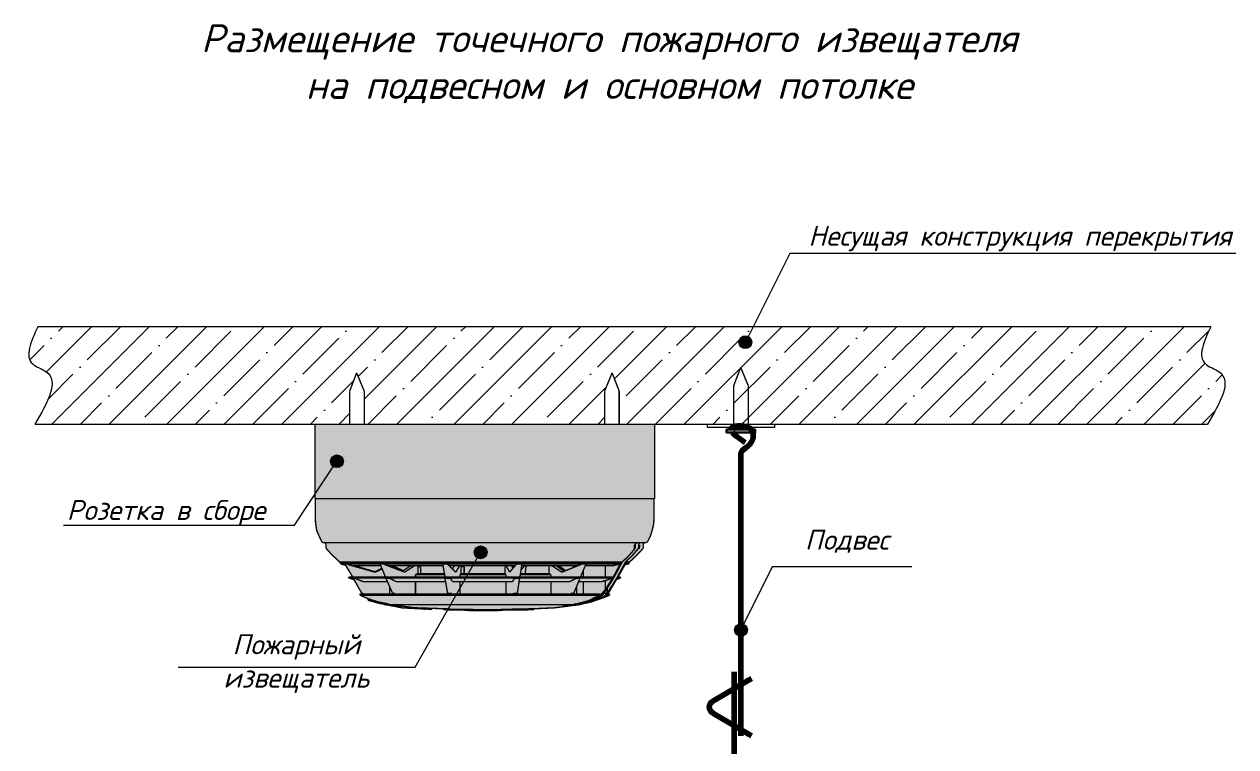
# Model space of a CAD drawing. Header units: millimetres. Extents: x -352922 to 707789, y -273589 to 355472.
# Drawn here: x 536860 to 551996, y -186852 to -177822 of the extents above; entities that cross this region are included whole.
import ezdxf

# ---------------------------------------------------------------- set-up
doc = ezdxf.new("R2010")
doc.units = ezdxf.units.MM
doc.header["$LTSCALE"] = 0.5
doc.layers.get('0').update_dxf_attribs({"lineweight": 18})
doc.styles.add('ISOCPEUR', font='isocpeui.ttf', dxfattribs={"height": 250})

msp = doc.modelspace()

# ---------------------------------------------------------------- hatches: boundary and pattern name
at = {"lineweight": 15, "transparency": 33554687}
h = msp.add_hatch(dxfattribs=at)
h.set_pattern_fill('ANSI35', color=256, scale=80)
h.set_pattern_definition([(45, (351665.1, -173664.77), (-359.2102, 359.2102), []), (45, (352024.33, -173664.77), (-359.2102, 359.2102), [635, -127, 0, -127])])
h.paths.add_polyline_path([(537029.91155, -181601.86589), (537022.20158, -181618.74003), (537014.52318, -181635.5988), (537006.90791, -181652.42681), (536999.38733, -181669.20869), (536991.99301, -181685.92906), (536984.75651, -181702.57254), (536977.7094, -181719.12376), (536970.88324, -181735.56733), (536964.3096, -181751.88789), (536958.02004, -181768.07005), (536952.04612, -181784.09843), (536946.41942, -181799.95766), (536941.17148, -181815.63236), (536936.33389, -181831.10716), (536931.9382, -181846.36667), (536928.01598, -181861.39551), (536924.59879, -181876.17832), (536921.7182, -181890.69971), (536919.40577, -181904.94431), (536917.69307, -181918.89673), (536916.61165, -181932.54161), (536916.1931, -181945.86356), (536916.46896, -181958.8472), (536917.47081, -181971.47716), (536919.2302, -181983.73807), (536921.77871, -181995.61453), (536925.1479, -182007.09119), (536929.36933, -182018.15265), (536934.47457, -182028.78354), (536940.49517, -182038.96848), (536947.46272, -182048.6921), (536955.40876, -182057.93902), (536964.36487, -182066.69386), (536974.3407, -182074.95162), (536985.23313, -182082.76073), (536996.90289, -182090.18674), (537009.21068, -182097.2952), (537022.01723, -182104.15167), (537035.18323, -182110.82171), (537048.56939, -182117.37088), (537062.03643, -182123.86474), (537075.44505, -182130.36884), (537088.65597, -182136.94875), (537101.52988, -182143.67002), (537113.92751, -182150.59822), (537125.70956, -182157.79889), (537136.73679, -182165.33757), (537146.9081, -182173.26195), (537156.22494, -182181.57165), (537164.70591, -182190.2583), (537172.36957, -182199.31352), (537179.2345, -182208.72893), (537185.31927, -182218.49617), (537190.64247, -182228.60684), (537195.22265, -182239.05257), (537199.07841, -182249.825), (537202.22832, -182260.91573), (537204.69094, -182272.3164), (537206.48486, -182284.01863), (537207.62865, -182296.01404), (537208.14088, -182308.29425), (537208.04014, -182320.8509), (537207.34499, -182333.67559), (537206.07401, -182346.75996), (537204.24578, -182360.09562), (537201.87886, -182373.67421), (537198.99185, -182387.48734), (537195.60331, -182401.52665), (537191.73181, -182415.78374), (537187.39593, -182430.25025), (537182.61426, -182444.91779), (537177.40535, -182459.778), (537171.78779, -182474.8225), (537165.78015, -182490.0429), (537159.40102, -182505.43084), (537152.66895, -182520.97793), (537145.60253, -182536.6758), (537138.22033, -182552.51607), (537130.54093, -182568.49037), (537122.58291, -182584.59032), (537114.36483, -182600.80753), (537105.90528, -182617.13365), (537097.22282, -182633.56029), (537088.33604, -182650.07906), (537079.26351, -182666.68161), (537070.0238, -182683.35954), (537060.63548, -182700.10449), (537051.11715, -182716.90807), (537041.48736, -182733.76191), (537031.7647, -182750.65763), (537021.96773, -182767.58687), (537012.11505, -182784.54123), (537002.22521, -182801.51234), (536992.31679, -182818.49183), (540925.35012, -182818.49183), (540925.35012, -182407.85183), (541012.87012, -182179.21183), (541107.43012, -182407.85183), (541107.43012, -182818.49183), (544110.23012, -182818.49183), (544110.23012, -182407.85183), (544204.79012, -182179.21183), (544292.31012, -182407.85183), (544292.31012, -182818.49183), (551644.5739, -182818.49183), (551656.99023, -182797.21187), (551669.36999, -182775.9484), (551681.67661, -182754.71791), (551693.87352, -182733.5369), (551705.92414, -182712.42185), (551717.79191, -182691.38927), (551729.44026, -182670.45563), (551740.83262, -182649.63744), (551751.93241, -182628.95118), (551762.70307, -182608.41335), (551773.10802, -182588.04043), (551783.11069, -182567.84893), (551792.67452, -182547.85532), (551801.76293, -182528.07612), (551810.33935, -182508.52779), (551818.36721, -182489.22684), (551825.80995, -182470.18976), (551832.63098, -182451.43305), (551838.79375, -182432.97318), (551844.26167, -182414.82666), (551848.99818, -182397.00997), (551852.96671, -182379.53961), (551856.13069, -182362.43208), (551858.45355, -182345.70385), (551859.89871, -182329.37142), (551860.4296, -182313.4513), (551860.00967, -182297.95995), (551858.60233, -182282.91389), (551856.17101, -182268.3296), (551852.67914, -182254.22356), (551848.09016, -182240.61229), (551842.36749, -182227.51225), (551835.47457, -182214.93996), (551827.37481, -182202.9119), (551818.03165, -182191.44455), (551807.40853, -182180.55442), (551795.46886, -182170.25799), (551782.17924, -182160.57029), (551767.63371, -182151.44662), (551752.09495, -182142.76333), (551735.83718, -182134.39135), (551719.13465, -182126.20161), (551702.26158, -182118.06504), (551685.49221, -182109.85257), (551669.10078, -182101.43512), (551653.36152, -182092.68363), (551638.54867, -182083.46903), (551624.93646, -182073.66223), (551612.79563, -182063.13584), (551602.25823, -182051.82813), (551593.27442, -182039.76355), (551585.78207, -182026.97237), (551579.71903, -182013.48486), (551575.02316, -181999.3313), (551571.63231, -181984.54196), (551569.48434, -181969.14713), (551568.51711, -181953.17706), (551568.66847, -181936.66205), (551569.87628, -181919.63236), (551572.07839, -181902.11827), (551575.21267, -181884.15006), (551579.21696, -181865.75799), (551584.02912, -181846.97235), (551589.58701, -181827.82341), (551595.82848, -181808.34144), (551602.69139, -181788.55673), (551610.1136, -181768.49953), (551618.03297, -181748.20014), (551626.38733, -181727.68882), (551635.11457, -181706.99585), (551644.15252, -181686.15151), (551653.43905, -181665.18607), (551662.91201, -181644.1298), (551672.50926, -181623.01298), (551682.16866, -181601.86589)])
at = {"ltscale": 100, "transparency": 33554687}
h = msp.add_hatch(color=256, dxfattribs=at)
h.dxf.hatch_style = 1
h.paths.add_polyline_path([(545949.39341, -181795.52691, 1), (545789.39341, -181795.52691, 1)])
at = {"transparency": 33554687}
h = msp.add_hatch(color=5, dxfattribs=at)
h.dxf.hatch_style = 1
h.set_gradient(color1=(214, 214, 214), color2=(150, 191, 248), tint=1)
h.paths.add_polyline_path([(540494.99012, -182818.49183), (540494.99012, -183751.39393), (540494.99012, -183991.31393), (540511.95012, -184143.71393), (540576.83012, -184290.43393), (540593.79012, -184301.79393), (540629.07012, -184308.46852), (540629.07012, -184359.63393), (540634.67012, -184377.95393), (540799.79012, -184541.63393), (540868.99012, -184582.59393), (540969.15012, -184746.27393), (541086.27012, -184945.23393), (541053.83012, -184954.39393), (541168.11012, -185024.23393), (541578.75012, -185115.95393), (541744.55012, -185124.43393), (542186.91012, -185138.55393), (542783.87012, -185151.23393), (542824.75012, -185138.55393), (543480.91012, -185115.95393), (543645.31012, -185094.79393), (543780.11012, -185075.07393), (544113.79012, -184974.87393), (544165.99012, -184919.11393), (544371.31012, -184565.63393), (544420.71012, -184541.63393), (544587.23012, -184377.95393), (544594.27012, -184359.63393), (544594.27012, -184301.79393), (544629.55012, -184301.79393), (544646.51012, -184290.43393), (544693.07012, -184184.67393), (544722.67012, -184073.15393), (544728.35012, -184005.15943), (544728.35012, -183751.39393), (544728.35012, -182818.49183)])
at = {"ltscale": 100, "transparency": 33554687}
h = msp.add_hatch(color=256, dxfattribs=at)
h.dxf.hatch_style = 1
h.paths.add_polyline_path([(540847.17603, -183283.75511, 1), (540687.17603, -183283.75511, 1)])
h = msp.add_hatch(color=256, dxfattribs=at)
h.dxf.hatch_style = 1
h.paths.add_polyline_path([(542641.59012, -184421.71393, 1), (542481.59012, -184421.71393, 1)])
h = msp.add_hatch(color=256, dxfattribs=at)
h.dxf.hatch_style = 1
h.paths.add_polyline_path([(545894.02497, -185392.41901, 1), (545734.02497, -185392.41901, 1)])

# ---------------------------------------------------------------- linework, layer by layer
at = {"linetype": 'ByBlock', "ltscale": 10, "transparency": 33554687}
for p, q in [((551682.16866, -181601.86589), (537029.91155, -181601.86589)), ((536992.31679, -182818.49183), (551644.5739, -182818.49183))]:
    msp.add_line(p, q, dxfattribs=at)
at = {"ltscale": 100, "transparency": 33554687}
for points in [[(551995.72487, -180687.98561), (546423.16406, -180687.98561), (545869.39341, -181795.52691), (545869.39341, -181795.52691)], [(540494.99012, -183749.01838), (540494.99012, -182818.49183)], [(542294.99012, -182818.49183), (546534.03012, -182818.49183)], [(544734.03012, -182818.49183), (544734.03012, -183749.01838)], [(537350.74906, -184082.63271), (540235.20786, -184082.63271), (540767.17603, -183283.75511), (540767.17603, -183283.75511)], [(538781.3623, -185856.1145), (541744.30086, -185856.1145), (542561.59012, -184421.71393), (542561.59012, -184421.71393)], [(547950.27591, -184604.62412), (546205.5695, -184604.62412), (545814.02497, -185392.41901), (545814.02497, -185392.41901)]]:
    msp.add_lwpolyline(points, dxfattribs=at)
at = {"transparency": 33554687, "const_width": 17.6}
for points in [[(540925.35012, -182407.85183), (541012.87012, -182179.21183)], [(541012.87012, -182179.21183), (541107.43012, -182407.85183)], [(544110.23012, -182407.85183), (544204.79012, -182179.21183)], [(544204.79012, -182179.21183), (544292.31012, -182407.85183)], [(545722.98497, -182339.94525), (545810.50497, -182111.30525)], [(545810.50497, -182111.30525), (545905.06497, -182339.94525)], [(545722.98497, -182887.96253), (545722.98497, -182339.94525)], [(545905.06497, -182339.94525), (545905.06497, -182887.96253)], [(540925.35012, -182818.49183), (540925.35012, -182407.85183)], [(541107.43012, -182407.85183), (541107.43012, -182818.49183)], [(544110.23012, -182818.49183), (544110.23012, -182407.85183)], [(544292.31012, -182407.85183), (544292.31012, -182818.49183)], [(540494.99012, -183751.39393), (540494.99012, -183991.31393)], [(540494.99012, -183751.39393), (544728.35012, -183751.39393)], [(544728.35012, -183991.31393), (544728.35012, -183751.39393)], [(540494.99012, -183991.31393), (540500.67012, -184067.55393), (540511.95012, -184143.71393), (540541.55012, -184214.27393), (540576.83012, -184290.43393)], [(544646.51012, -184290.43393), (544681.79012, -184219.95393), (544704.35012, -184149.39393), (544722.67012, -184073.15393), (544728.35012, -183991.31393)], [(540576.83012, -184290.43393), (540593.79012, -184301.79393)], [(540593.79012, -184301.79393), (544529.39012, -184301.79393)], [(540629.07012, -184331.39393), (540629.07012, -184318.67393), (540623.39012, -184307.39393), (540606.51012, -184301.79393)], [(540629.07012, -184331.39393), (540629.07012, -184359.63393)], [(540629.07012, -184359.63393), (540634.67012, -184377.95393)], [(544477.15012, -184377.95393), (544482.83012, -184359.63393)], [(544482.83012, -184359.63393), (544482.83012, -184324.35393)], [(544482.83012, -184324.35393), (544482.83012, -184331.39393)], [(544482.83012, -184324.35393), (544494.11012, -184324.35393)], [(544482.83012, -184331.39393), (544482.83012, -184359.63393)], [(544488.43012, -184377.95393), (544494.11012, -184359.63393)], [(544523.71012, -184301.79393), (544512.43012, -184301.79393), (544505.39012, -184307.39393), (544499.71012, -184313.07393), (544494.11012, -184324.35393)], [(544494.11012, -184359.63393), (544494.11012, -184324.35393)], [(544529.39012, -184301.79393), (544540.67012, -184301.79393)], [(544529.39012, -184377.95393), (544534.99012, -184359.63393)], [(544534.99012, -184324.35393), (544540.67012, -184313.07393), (544546.27012, -184307.39393), (544553.39012, -184301.79393), (544564.67012, -184301.79393)], [(544534.99012, -184359.63393), (544534.99012, -184324.35393)], [(544534.99012, -184324.35393), (544546.27012, -184324.35393)], [(544575.95012, -184301.79393), (544540.67012, -184301.79393)], [(544540.67012, -184377.95393), (544546.27012, -184359.63393)], [(544546.27012, -184359.63393), (544546.27012, -184324.35393)], [(544564.67012, -184301.79393), (544570.27012, -184301.79393)], [(544570.27012, -184301.79393), (544575.95012, -184301.79393)], [(544570.27012, -184301.79393), (544629.55012, -184301.79393)], [(544587.23012, -184377.95393), (544594.27012, -184359.63393)], [(544622.51012, -184301.79393), (544611.23012, -184301.79393), (544599.95012, -184307.39393), (544594.27012, -184318.67393), (544594.27012, -184331.39393)], [(544594.27012, -184359.63393), (544594.27012, -184331.39393)], [(544629.55012, -184301.79393), (544646.51012, -184290.43393)], [(540634.67012, -184377.95393), (540705.23012, -184454.19393), (540799.79012, -184541.63393)], [(544330.43012, -184541.63393), (544406.59012, -184471.07393), (544488.43012, -184377.95393)], [(544371.31012, -184541.63393), (544447.55012, -184471.07393), (544529.39012, -184377.95393)], [(544423.55012, -184541.63393), (544499.71012, -184471.07393), (544587.23012, -184377.95393)], [(540799.79012, -184541.63393), (540805.47012, -184547.31393)], [(544330.43012, -184541.63393), (540799.79012, -184541.63393)], [(540805.47012, -184547.31393), (540811.07012, -184565.63393)], [(540805.47012, -184547.31393), (544312.03012, -184547.31393)], [(540811.07012, -184565.63393), (540868.99012, -184582.59393)], [(544306.43012, -184565.63393), (540811.07012, -184565.63393)], [(540863.31012, -184565.63393), (540876.03012, -184565.63393)], [(540863.31012, -184565.63393), (540963.47012, -184729.31393)], [(540892.91012, -184571.31393), (540887.31012, -184565.63393), (540881.63012, -184565.63393), (540876.03012, -184565.63393)], [(541244.27012, -184670.03393), (540892.91012, -184571.31393)], [(541314.83012, -184588.19393), (540969.15012, -184588.19393)], [(541238.67012, -184664.43393), (540980.43012, -184588.19393)], [(541326.19012, -184623.47393), (541232.99012, -184670.03393)], [(541331.79012, -184629.15393), (541244.27012, -184670.03393)], [(541303.55012, -184565.63393), (541331.79012, -184565.63393)], [(541303.55012, -184565.63393), (541372.75012, -184729.31393)], [(541355.79012, -184571.31393), (541350.11012, -184565.63393), (541344.51012, -184565.63393), (541337.47012, -184565.63393), (541331.79012, -184565.63393)], [(541612.59012, -184670.03393), (541355.79012, -184571.31393)], [(542093.79012, -184588.19393), (541408.03012, -184588.19393)], [(541467.23012, -184599.47393), (541448.91012, -184588.19393)], [(541601.31012, -184653.15393), (541454.59012, -184588.19393)], [(541467.23012, -184612.19393), (541467.23012, -184599.47393)], [(541688.83012, -184588.19393), (541584.35012, -184658.75393)], [(541736.75012, -184588.19393), (541612.59012, -184670.03393)], [(541777.71012, -184599.47393), (541772.03012, -184588.19393)], [(541777.71012, -184688.43393), (541777.71012, -184599.47393)], [(541812.99012, -184599.47393), (541777.71012, -184599.47393)], [(541800.27012, -184588.19393), (541812.99012, -184599.47393)], [(541812.99012, -184688.43393), (541812.99012, -184599.47393)], [(542088.19012, -184565.63393), (542116.35012, -184729.31393)], [(542099.47012, -184565.63393), (542093.79012, -184565.63393), (542088.19012, -184565.63393)], [(542099.47012, -184565.63393), (542134.75012, -184565.63393)], [(542151.63012, -184571.31393), (542146.03012, -184565.63393), (542140.35012, -184565.63393), (542134.75012, -184565.63393)], [(542251.87012, -184670.03393), (542151.63012, -184571.31393)], [(542989.87012, -184588.19393), (542175.63012, -184588.19393)], [(542233.47012, -184588.19393), (542210.91012, -184629.15393)], [(542233.47012, -184593.87393), (542233.47012, -184588.19393)], [(542298.43012, -184588.19393), (542251.87012, -184670.03393)], [(542315.31012, -184599.47393), (542315.31012, -184588.19393)], [(542315.31012, -184688.43393), (542315.31012, -184599.47393)], [(542356.27012, -184599.47393), (542315.31012, -184599.47393)], [(542350.59012, -184588.19393), (542356.27012, -184599.47393)], [(542356.27012, -184688.43393), (542356.27012, -184599.47393)], [(542872.75012, -184588.19393), (542865.71012, -184599.47393)], [(542865.71012, -184688.43393), (542865.71012, -184599.47393)], [(542878.35012, -184588.19393), (542924.91012, -184670.03393)], [(542924.91012, -184670.03393), (543006.75012, -184571.31393)], [(542948.91012, -184588.19393), (542965.87012, -184623.47393)], [(542971.47012, -184599.47393), (542954.59012, -184599.47393)], [(542977.15012, -184588.19393), (542971.47012, -184599.47393)], [(542971.47012, -184612.19393), (542971.47012, -184599.47393)], [(542989.87012, -184588.19393), (542989.87012, -184593.87393)], [(543025.15012, -184565.63393), (543018.11012, -184565.63393), (543012.43012, -184565.63393), (543006.75012, -184571.31393)], [(543025.15012, -184565.63393), (543066.03012, -184565.63393)], [(543053.39012, -184729.31393), (543077.31012, -184565.63393)], [(543077.31012, -184565.63393), (543071.71012, -184565.63393), (543066.03012, -184565.63393)], [(543066.03012, -184641.87393), (543112.59012, -184588.19393)], [(543774.43012, -184588.19393), (543071.71012, -184588.19393)], [(543118.27012, -184688.43393), (543129.55012, -184588.19393)], [(543423.07012, -184588.19393), (543417.39012, -184599.47393)], [(543417.39012, -184688.43393), (543417.39012, -184599.47393)], [(543451.31012, -184588.19393), (543575.47012, -184670.03393)], [(543504.91012, -184588.19393), (543603.71012, -184658.75393)], [(543534.51012, -184588.19393), (543627.71012, -184653.15393)], [(543575.47012, -184670.03393), (543820.99012, -184571.31393)], [(543720.83012, -184612.19393), (543720.83012, -184588.19393)], [(543809.71012, -184729.31393), (543878.83012, -184565.63393)], [(543843.55012, -184565.63393), (543837.95012, -184565.63393), (543832.27012, -184565.63393), (543826.67012, -184565.63393), (543820.99012, -184571.31393)], [(543843.55012, -184565.63393), (543873.23012, -184565.63393)], [(543843.55012, -184729.31393), (543843.55012, -184647.47393)], [(544218.91012, -184588.19393), (543867.55012, -184588.19393)], [(543878.83012, -184565.63393), (543873.23012, -184565.63393)], [(544101.79012, -184933.95393), (544213.31012, -184758.99393), (544319.15012, -184565.63393)], [(544118.75012, -184729.31393), (544118.75012, -184588.19393)], [(544142.75012, -184933.95393), (544254.19012, -184758.99393), (544360.03012, -184565.63393)], [(544213.31012, -184740.59393), (544306.43012, -184565.63393)], [(544218.91012, -184588.19393), (544306.43012, -184565.63393)], [(544271.15012, -184740.59393), (544371.31012, -184565.63393)], [(544306.43012, -184565.63393), (544312.03012, -184547.31393)], [(544319.15012, -184565.63393), (544330.43012, -184541.63393)], [(544371.31012, -184541.63393), (544360.03012, -184565.63393)], [(544360.03012, -184576.91393), (544412.27012, -184565.63393)], [(544423.55012, -184541.63393), (544371.31012, -184541.63393)], [(544376.99012, -184547.31393), (544371.31012, -184565.63393)], [(544412.27012, -184565.63393), (544371.31012, -184565.63393)], [(544376.99012, -184547.31393), (544417.87012, -184547.31393)], [(544412.27012, -184565.63393), (544417.87012, -184547.31393)], [(544417.87012, -184547.31393), (544423.55012, -184541.63393)], [(540911.31012, -184729.31393), (540911.31012, -184740.59393)], [(544213.31012, -184729.31393), (540911.31012, -184729.31393)], [(540911.31012, -184740.59393), (540980.43012, -184764.59393)], [(544213.31012, -184740.59393), (540911.31012, -184740.59393)], [(540980.43012, -184746.27393), (540969.15012, -184746.27393)], [(540969.15012, -184746.27393), (541080.59012, -184939.55393)], [(541004.43012, -184751.87393), (540980.43012, -184746.27393)], [(541091.87012, -184787.15393), (541004.43012, -184751.87393)], [(541396.67012, -184787.15393), (541091.87012, -184787.15393)], [(541385.39012, -184746.27393), (541378.35012, -184746.27393)], [(541378.35012, -184746.27393), (541467.23012, -184945.23393)], [(541413.63012, -184746.27393), (541385.39012, -184746.27393)], [(541437.63012, -184751.87393), (541431.95012, -184746.27393), (541426.35012, -184746.27393), (541413.63012, -184746.27393)], [(541502.51012, -184787.15393), (541437.63012, -184751.87393)], [(542122.03012, -184787.15393), (541502.51012, -184787.15393)], [(541748.11012, -184699.71393), (541777.71012, -184688.43393)], [(541748.11012, -184729.31393), (541748.11012, -184699.71393)], [(542110.75012, -184699.71393), (541748.11012, -184699.71393)], [(541748.11012, -184945.23393), (541748.11012, -184787.15393)], [(542105.07012, -184688.43393), (541777.71012, -184688.43393)], [(542129.07012, -184746.27393), (542122.03012, -184746.27393), (542116.35012, -184751.87393)], [(542116.35012, -184751.87393), (542151.63012, -184945.23393)], [(542164.35012, -184746.27393), (542129.07012, -184746.27393)], [(542186.91012, -184751.87393), (542175.63012, -184746.27393), (542170.03012, -184746.27393), (542164.35012, -184746.27393)], [(542210.91012, -184787.15393), (542186.91012, -184751.87393)], [(542960.19012, -184787.15393), (542210.91012, -184787.15393)], [(542304.03012, -184699.71393), (542315.31012, -184688.43393)], [(542304.03012, -184729.31393), (542304.03012, -184699.71393)], [(542878.35012, -184699.71393), (542304.03012, -184699.71393)], [(542304.03012, -184945.23393), (542304.03012, -184787.15393)], [(542865.71012, -184688.43393), (542315.31012, -184688.43393)], [(542878.35012, -184699.71393), (542865.71012, -184688.43393)], [(542878.35012, -184729.31393), (542878.35012, -184699.71393)], [(542878.35012, -184945.23393), (542878.35012, -184787.15393)], [(542960.19012, -184787.15393), (542982.83012, -184751.87393)], [(543001.15012, -184746.27393), (542995.47012, -184746.27393), (542982.83012, -184751.87393)], [(543042.03012, -184746.27393), (543001.15012, -184746.27393)], [(543018.11012, -184945.23393), (543047.71012, -184751.87393)], [(543047.71012, -184751.87393), (543042.03012, -184746.27393)], [(543679.87012, -184787.15393), (543042.03012, -184787.15393)], [(543417.39012, -184688.43393), (543058.99012, -184688.43393)], [(543440.03012, -184699.71393), (543058.99012, -184699.71393)], [(543440.03012, -184699.71393), (543417.39012, -184688.43393)], [(543440.03012, -184729.31393), (543440.03012, -184699.71393)], [(543440.03012, -184945.23393), (543440.03012, -184787.15393)], [(543679.87012, -184787.15393), (543744.83012, -184751.87393)], [(543720.83012, -184945.23393), (543802.67012, -184746.27393)], [(543768.75012, -184746.27393), (543761.71012, -184746.27393), (543756.11012, -184746.27393), (543744.83012, -184751.87393)], [(543796.99012, -184746.27393), (543768.75012, -184746.27393)], [(544077.79012, -184787.15393), (543785.71012, -184787.15393)], [(543802.67012, -184746.27393), (543796.99012, -184746.27393)], [(543843.55012, -184945.23393), (543843.55012, -184787.15393)], [(544118.75012, -184775.87393), (544077.79012, -184787.15393)], [(544213.31012, -184740.59393), (544118.75012, -184775.87393)], [(544118.75012, -184887.39393), (544213.31012, -184740.59393)], [(544118.75012, -184887.39393), (544118.75012, -184775.87393)], [(544183.63012, -184887.39393), (544271.15012, -184740.59393)], [(544213.31012, -184729.31393), (544213.31012, -184740.59393)], [(544265.47012, -184758.99393), (544312.03012, -184740.59393)], [(544312.03012, -184740.59393), (544271.15012, -184740.59393)], [(544312.03012, -184729.31393), (544278.19012, -184729.31393)], [(544312.03012, -184740.59393), (544312.03012, -184729.31393)], [(541050.99012, -184945.23393), (541050.99012, -184950.83393)], [(541050.99012, -184945.23393), (541086.27012, -184945.23393)], [(541050.99012, -184950.83393), (541056.67012, -184957.95393)], [(541056.67012, -184957.95393), (541080.59012, -184969.23393)], [(541056.67012, -184957.95393), (544084.91012, -184957.95393)], [(541080.59012, -184933.95393), (541091.87012, -184933.95393)], [(541080.59012, -184933.95393), (541091.87012, -184950.83393)], [(541080.59012, -184969.23393), (541162.43012, -185004.51393)], [(541103.23012, -184950.83393), (541091.87012, -184933.95393)], [(541091.87012, -184950.83393), (541097.55012, -184950.83393)], [(541097.55012, -184950.83393), (541103.23012, -184950.83393)], [(541103.23012, -184950.83393), (541103.23012, -184945.23393)], [(541103.23012, -184945.23393), (541467.23012, -184945.23393)], [(541426.35012, -184945.23393), (541426.35012, -184852.11393)], [(541467.23012, -184933.95393), (541495.47012, -184933.95393)], [(541467.23012, -184933.95393), (541467.23012, -184950.83393), (541472.91012, -184950.83393)], [(541467.23012, -184945.23393), (541467.23012, -184950.83393)], [(541472.91012, -184950.83393), (541467.23012, -184950.83393)], [(541472.91012, -184950.83393), (541489.87012, -184950.83393)], [(541489.87012, -184950.83393), (541508.19012, -184950.83393)], [(541508.19012, -184950.83393), (541502.51012, -184945.23393), (541495.47012, -184939.55393), (541495.47012, -184933.95393)], [(541508.19012, -184950.83393), (541513.87012, -184945.23393)], [(541513.87012, -184945.23393), (542151.63012, -184945.23393)], [(542151.63012, -184945.23393), (542157.31012, -184950.83393)], [(542157.31012, -184933.95393), (542198.19012, -184933.95393)], [(542157.31012, -184933.95393), (542157.31012, -184950.83393)], [(542157.31012, -184950.83393), (542181.31012, -184950.83393)], [(542181.31012, -184950.83393), (542205.31012, -184950.83393)], [(542205.31012, -184950.83393), (542205.31012, -184945.23393), (542198.19012, -184939.55393), (542198.19012, -184933.95393)], [(542205.31012, -184950.83393), (542210.91012, -184945.23393)], [(542210.91012, -184945.23393), (542960.19012, -184945.23393)], [(542960.19012, -184945.23393), (542965.87012, -184950.83393)], [(542971.47012, -184933.95393), (542965.87012, -184950.83393)], [(542965.87012, -184950.83393), (542989.87012, -184950.83393)], [(542971.47012, -184933.95393), (543012.43012, -184933.95393)], [(542989.87012, -184950.83393), (543018.11012, -184950.83393)], [(543018.11012, -184950.83393), (543012.43012, -184945.23393), (543012.43012, -184939.55393), (543012.43012, -184933.95393)], [(543018.11012, -184950.83393), (543018.11012, -184945.23393)], [(543018.11012, -184945.23393), (543674.27012, -184945.23393)], [(543674.27012, -184945.23393), (543679.87012, -184950.83393)], [(543692.59012, -184933.95393), (543679.87012, -184950.83393)], [(543679.87012, -184950.83393), (543698.27012, -184950.83393)], [(543692.59012, -184933.95393), (543720.83012, -184933.95393)], [(543698.27012, -184950.83393), (543715.15012, -184950.83393)], [(543715.15012, -184950.83393), (543720.83012, -184945.23393), (543720.83012, -184939.55393), (543720.83012, -184933.95393)], [(543715.15012, -184950.83393), (543720.83012, -184945.23393)], [(543720.83012, -184945.23393), (544060.91012, -184945.23393)], [(543761.71012, -184852.11393), (543761.71012, -184945.23393)], [(543843.55012, -185045.39393), (543949.39012, -185015.79393), (544049.63012, -184969.23393)], [(543932.51012, -185045.39393), (544148.35012, -184969.23393)], [(543949.39012, -185004.51393), (544031.23012, -184969.23393)], [(544031.23012, -184969.23393), (544008.67012, -184980.51393)], [(544049.63012, -184969.23393), (544025.63012, -184980.51393)], [(544036.91012, -184980.51393), (544049.63012, -184969.23393)], [(544036.91012, -185004.51393), (544113.07012, -184969.23393)], [(544084.91012, -184957.95393), (544049.63012, -184980.51393)], [(544060.91012, -184945.23393), (544066.51012, -184950.83393)], [(544118.75012, -184887.39393), (544066.51012, -184950.83393)], [(544101.79012, -184933.95393), (544084.91012, -184957.95393)], [(544090.51012, -184980.51393), (544125.79012, -184957.95393)], [(544096.19012, -184980.51393), (544113.07012, -184969.23393)], [(544101.79012, -184933.95393), (544142.75012, -184933.95393)], [(544125.79012, -184969.23393), (544101.79012, -184980.51393)], [(544125.79012, -184957.95393), (544142.75012, -184933.95393)], [(544125.79012, -184957.95393), (544166.75012, -184957.95393)], [(544142.75012, -184868.99393), (544142.75012, -184933.95393)], [(544148.35012, -184950.83393), (544183.63012, -184887.39393)], [(544148.35012, -184969.23393), (544166.75012, -184957.95393)], [(544154.03012, -184945.23393), (544172.35012, -184945.23393)], [(544166.75012, -184957.95393), (544178.03012, -184950.83393)], [(544178.03012, -184950.83393), (544172.35012, -184945.23393)], [(541156.83012, -185004.51393), (541156.83012, -185021.39393)], [(541156.83012, -185021.39393), (541173.79012, -185027.07393)], [(541162.43012, -185004.51393), (541232.99012, -185027.07393)], [(541162.43012, -185021.39393), (541173.79012, -185027.07393)], [(541173.79012, -185027.07393), (541186.43012, -185027.07393)], [(541173.79012, -185027.07393), (541232.99012, -185039.79393)], [(541186.43012, -185027.07393), (541244.27012, -185045.39393)], [(541296.51012, -185045.39393), (541232.99012, -185027.07393)], [(541232.99012, -185039.79393), (541578.75012, -185115.95393)], [(541238.67012, -185045.39393), (541249.95012, -185045.39393), (541261.23012, -185051.07393), (541268.27012, -185051.07393), (541279.55012, -185056.67393), (541290.91012, -185056.67393), (541303.55012, -185062.35393), (541320.51012, -185062.35393), (541344.51012, -185067.95393), (541361.47012, -185075.07393), (541372.75012, -185075.07393), (541391.07012, -185080.67393), (541408.03012, -185080.67393), (541454.59012, -185091.95393)], [(541244.27012, -185045.39393), (541578.75012, -185115.95393)], [(541296.51012, -185045.39393), (541385.39012, -185062.35393)], [(541426.35012, -185075.07393), (541385.39012, -185062.35393)], [(543720.83012, -185075.07393), (541426.35012, -185075.07393)], [(541426.35012, -185075.07393), (541742.43012, -185115.95393)], [(541578.75012, -185115.95393), (541923.07012, -185132.91393)], [(541578.75012, -185115.95393), (541724.11012, -185121.63393)], [(541724.11012, -185121.63393), (541764.99012, -185127.23393)], [(541742.43012, -185115.95393), (541764.99012, -185115.95393)], [(541764.99012, -185115.95393), (542110.75012, -185127.23393)], [(541952.67012, -185132.91393), (541952.67012, -185121.63393)], [(543229.71012, -185127.23393), (543480.91012, -185115.95393)], [(543480.91012, -185115.95393), (543802.67012, -185075.07393)], [(543581.07012, -185097.63393), (543651.63012, -185086.35393)], [(543651.63012, -185086.35393), (543638.99012, -185091.95393), (543627.71012, -185091.95393), (543622.03012, -185091.95393), (543609.31012, -185091.95393), (543603.71012, -185097.63393), (543598.03012, -185097.63393), (543609.31012, -185097.63393), (543616.35012, -185097.63393), (543627.71012, -185097.63393), (543638.99012, -185097.63393), (543651.63012, -185091.95393), (543662.99012, -185091.95393), (543674.27012, -185091.95393), (543685.55012, -185086.35393), (543692.59012, -185086.35393)], [(543692.59012, -185086.35393), (543622.03012, -185097.63393)], [(543651.63012, -185086.35393), (543733.47012, -185075.07393)], [(543692.59012, -185086.35393), (543774.43012, -185075.07393)], [(543756.11012, -185062.35393), (543720.83012, -185075.07393)], [(543720.83012, -185075.07393), (543733.47012, -185075.07393)], [(543733.47012, -185075.07393), (543820.99012, -185051.07393), (543878.83012, -185039.79393)], [(543774.43012, -185075.07393), (543861.95012, -185051.07393), (543919.79012, -185039.79393)], [(543774.43012, -185075.07393), (543780.11012, -185075.07393)], [(543780.11012, -185075.07393), (543820.99012, -185062.35393)], [(543780.11012, -185075.07393), (543802.67012, -185075.07393)], [(543802.67012, -185075.07393), (543843.55012, -185062.35393)], [(543843.55012, -185045.39393), (543867.55012, -185039.79393)], [(543843.55012, -185062.35393), (543932.51012, -185045.39393)], [(543867.55012, -185039.79393), (544036.91012, -184980.51393)], [(543878.83012, -185039.79393), (544049.63012, -184980.51393)], [(543908.51012, -185045.39393), (543926.83012, -185039.79393)], [(543919.79012, -185039.79393), (544090.51012, -184980.51393)], [(543926.83012, -185039.79393), (544096.19012, -184980.51393)], [(543949.39012, -185004.51393), (544008.67012, -184980.51393)], [(543967.79012, -185004.51393), (543949.39012, -185004.51393)], [(543967.79012, -185004.51393), (544025.63012, -184980.51393)], [(544036.91012, -185004.51393), (544096.19012, -184980.51393)], [(544049.63012, -185004.51393), (544036.91012, -185004.51393)], [(544049.63012, -185004.51393), (544101.79012, -184980.51393)], [(541859.55012, -185138.51393), (541870.83012, -185132.91393)], [(541923.07012, -185132.91393), (541952.67012, -185132.91393)], [(542093.79012, -185138.51393), (542093.79012, -185127.23393)], [(542093.79012, -185138.51393), (542140.35012, -185138.51393)], [(542110.75012, -185127.23393), (542140.35012, -185127.23393)], [(542110.75012, -185138.51393), (542227.87012, -185144.19393)], [(542140.35012, -185138.51393), (542140.35012, -185127.23393)], [(542140.35012, -185127.23393), (542181.31012, -185132.91393)], [(542140.35012, -185138.51393), (542181.31012, -185144.19393)], [(542164.35012, -185144.19393), (542181.31012, -185144.19393)], [(542164.35012, -185144.19393), (542186.91012, -185144.19393)], [(542181.31012, -185144.19393), (542181.31012, -185132.91393)], [(542181.31012, -185132.91393), (542186.91012, -185132.91393)], [(542186.91012, -185144.19393), (542186.91012, -185132.91393)], [(542186.91012, -185132.91393), (542205.31012, -185132.91393)], [(542186.91012, -185144.19393), (542205.31012, -185144.19393)], [(542205.31012, -185144.19393), (542205.31012, -185132.91393)], [(542205.31012, -185132.91393), (542251.87012, -185132.91393)], [(542205.31012, -185144.19393), (542251.87012, -185144.19393)], [(542227.87012, -185144.19393), (542251.87012, -185144.19393)], [(542233.47012, -185144.19393), (542322.43012, -185144.19393)], [(542251.87012, -185144.19393), (542251.87012, -185132.91393)], [(542251.87012, -185132.91393), (542263.15012, -185132.91393)], [(542251.87012, -185144.19393), (542322.43012, -185144.19393)], [(542251.87012, -185144.19393), (542263.15012, -185144.19393)], [(542257.47012, -185144.19393), (542309.71012, -185144.19393)], [(542263.15012, -185144.19393), (542263.15012, -185132.91393)], [(542263.15012, -185132.91393), (542374.59012, -185132.91393)], [(542263.15012, -185144.19393), (542374.59012, -185144.19393)], [(542309.71012, -185144.19393), (542363.31012, -185144.19393)], [(542350.59012, -185144.19393), (542356.27012, -185144.19393)], [(542356.27012, -185144.19393), (542473.39012, -185151.23393)], [(542356.27012, -185144.19393), (542368.99012, -185144.19393)], [(542363.31012, -185144.19393), (542374.59012, -185144.19393)], [(542368.99012, -185144.19393), (542439.55012, -185151.23393)], [(542374.59012, -185144.19393), (542374.59012, -185132.91393)], [(542374.59012, -185132.91393), (542385.87012, -185132.91393)], [(542374.59012, -185144.19393), (542445.15012, -185151.23393)], [(542374.59012, -185144.19393), (542385.87012, -185144.19393)], [(542385.87012, -185144.19393), (542385.87012, -185132.91393)], [(542385.87012, -185132.91393), (542497.39012, -185138.51393)], [(542385.87012, -185144.19393), (542497.39012, -185151.23393)], [(542439.55012, -185151.23393), (542445.15012, -185151.23393)], [(542473.39012, -185151.23393), (542497.39012, -185151.23393)], [(542480.43012, -185151.23393), (542508.67012, -185151.23393)], [(542486.11012, -185151.23393), (542597.55012, -185151.23393)], [(542491.71012, -185151.23393), (542508.67012, -185151.23393)], [(542491.71012, -185151.23393), (542497.39012, -185151.23393)], [(542497.39012, -185151.23393), (542497.39012, -185138.51393)], [(542497.39012, -185138.51393), (542508.67012, -185138.51393)], [(542532.67012, -185138.51393), (542497.39012, -185138.51393)], [(542532.67012, -185151.23393), (542497.39012, -185151.23393)], [(542532.67012, -185138.51393), (542620.11012, -185138.51393)], [(542532.67012, -185151.23393), (542620.11012, -185151.23393)], [(542549.55012, -185151.23393), (542538.27012, -185151.23393)], [(542538.27012, -185151.23393), (542543.95012, -185151.23393)], [(542543.95012, -185151.23393), (542562.27012, -185151.23393)], [(542549.55012, -185151.23393), (542567.95012, -185151.23393)], [(542562.27012, -185151.23393), (542567.95012, -185151.23393)], [(542597.55012, -185151.23393), (542620.11012, -185151.23393)], [(542603.23012, -185151.23393), (542620.11012, -185151.23393)], [(542608.83012, -185151.23393), (542614.51012, -185151.23393)], [(542614.51012, -185151.23393), (542649.79012, -185151.23393)], [(542620.11012, -185151.23393), (542620.11012, -185138.51393)], [(542655.39012, -185138.51393), (542620.11012, -185138.51393)], [(542655.39012, -185151.23393), (542620.11012, -185151.23393)], [(542649.79012, -185151.23393), (542661.07012, -185151.23393)], [(542655.39012, -185138.51393), (542707.63012, -185138.51393)], [(542655.39012, -185151.23393), (542707.63012, -185151.23393)], [(542673.79012, -185151.23393), (542661.07012, -185151.23393)], [(542661.07012, -185151.23393), (542685.07012, -185151.23393)], [(542673.79012, -185151.23393), (542720.35012, -185151.23393)], [(542673.79012, -185151.23393), (542679.39012, -185151.23393)], [(542685.07012, -185151.23393), (542679.39012, -185151.23393)], [(542731.63012, -185138.51393), (542707.63012, -185138.51393)], [(542731.63012, -185151.23393), (542707.63012, -185151.23393)], [(542720.35012, -185138.51393), (542731.63012, -185138.51393)], [(542720.35012, -185151.23393), (542731.63012, -185151.23393)], [(542731.63012, -185151.23393), (542731.63012, -185138.51393)], [(542731.63012, -185138.51393), (542737.23012, -185138.51393)], [(542731.63012, -185151.23393), (542843.07012, -185144.19393)], [(542731.63012, -185151.23393), (542755.63012, -185151.23393)], [(542737.23012, -185138.51393), (542737.23012, -185151.23393)], [(542737.23012, -185138.51393), (542742.91012, -185138.51393)], [(542737.23012, -185151.23393), (542742.91012, -185151.23393)], [(542742.91012, -185138.51393), (542755.63012, -185138.51393)], [(542742.91012, -185151.23393), (542755.63012, -185151.23393)], [(542755.63012, -185151.23393), (542755.63012, -185138.51393)], [(542755.63012, -185138.51393), (542796.51012, -185138.51393)], [(542755.63012, -185151.23393), (542796.51012, -185144.19393)], [(542783.87012, -185151.23393), (542796.51012, -185144.19393)], [(542783.87012, -185151.23393), (542796.51012, -185151.23393)], [(542796.51012, -185144.19393), (542796.51012, -185138.51393)], [(542796.51012, -185138.51393), (542807.79012, -185138.51393)], [(542796.51012, -185151.23393), (542807.79012, -185144.19393)], [(542807.79012, -185138.51393), (542824.75012, -185132.91393)], [(542807.79012, -185144.19393), (542807.79012, -185138.51393)], [(542807.79012, -185144.19393), (542824.75012, -185144.19393)], [(542824.75012, -185144.19393), (542824.75012, -185132.91393)], [(542824.75012, -185132.91393), (542848.75012, -185132.91393)], [(542824.75012, -185144.19393), (542865.71012, -185144.19393)], [(542843.07012, -185144.19393), (542865.71012, -185144.19393)], [(542848.75012, -185144.19393), (542848.75012, -185132.91393)], [(542848.75012, -185132.91393), (542913.63012, -185132.91393)], [(542848.75012, -185144.19393), (542936.27012, -185144.19393)], [(542848.75012, -185144.19393), (542913.63012, -185144.19393)], [(542865.71012, -185144.19393), (542908.03012, -185144.19393)], [(542884.03012, -185144.19393), (542936.27012, -185144.19393)], [(542908.03012, -185144.19393), (542936.27012, -185144.19393)], [(542913.63012, -185144.19393), (542913.63012, -185132.91393)], [(542913.63012, -185132.91393), (542954.59012, -185132.91393)], [(542913.63012, -185144.19393), (542954.59012, -185144.19393)], [(542936.27012, -185144.19393), (542941.87012, -185144.19393)], [(542936.27012, -185144.19393), (543047.71012, -185144.19393)], [(542941.87012, -185144.19393), (543036.43012, -185144.19393)], [(542954.59012, -185132.91393), (543229.71012, -185127.23393)], [(542954.59012, -185144.19393), (542954.59012, -185132.91393)], [(542954.59012, -185144.19393), (543229.71012, -185138.51393)], [(542989.87012, -185144.19393), (543153.55012, -185138.51393)], [(542989.87012, -185144.19393), (543036.43012, -185144.19393)], [(543047.71012, -185144.19393), (543106.99012, -185138.51393)], [(543047.71012, -185144.19393), (543077.31012, -185138.51393)], [(543077.31012, -185138.51393), (543129.55012, -185138.51393)], [(543106.99012, -185138.51393), (543129.55012, -185138.51393)], [(543112.59012, -185138.51393), (543153.55012, -185138.51393)], [(543123.87012, -185138.51393), (543176.11012, -185138.51393)], [(543176.11012, -185138.51393), (543229.71012, -185138.51393)], [(543229.71012, -185138.51393), (543229.71012, -185127.23393)]]:
    msp.add_lwpolyline(points, dxfattribs=at)
at = {"transparency": 33554687}
msp.add_lwpolyline([(545396.99131, -182818.49183), (546231.05863, -182818.49183), (546231.05863, -182860.43518), (545396.99131, -182860.43518)], close=True, dxfattribs=at)
at = {"lineweight": 30, "transparency": 33554687}
for points in [[(545634.66301, -182924.7785), (545993.38693, -182924.7785), (545993.38693, -182887.96253), (545634.66301, -182887.96253)], [(545993.38693, -182924.7785), (545634.66301, -182924.7785), (545634.66301, -182887.96253), (545993.38693, -182887.96253)]]:
    msp.add_lwpolyline(points, close=True, dxfattribs=at)
at = {"lineweight": 100, "transparency": 33554687}
for points in [[(545814.02497, -186715.2982), (545814.02497, -183220.95044)], [(545947.47878, -185999.14817), (545460.99889, -186282.23451)], [(545727.38452, -188264.35045), (545728.03626, -185913.7299)], [(545947.47878, -186713.68265), (545460.99889, -186430.59631)]]:
    msp.add_lwpolyline(points, dxfattribs=at)
at = {"ltscale": 100, "transparency": 33554687}
for centre in [(545869.39341, -181795.52691), (540767.17603, -183283.75511), (542561.59012, -184421.71393), (545814.02497, -185392.41901)]:
    msp.add_circle(centre, 80, dxfattribs=at)
at = {"lineweight": 100, "transparency": 33554687}
msp.add_arc((545504.81737, -186356.41541), 86.15605, 119.820652928, 240.179347072, dxfattribs=at)
at = {"transparency": 33554687}
for points in [[(537029.91155, -181601.86589), (536965.16024, -182067.40289), (537135.30945, -182164.30653), (536992.31679, -182818.49183)], [(551682.16866, -181601.86589), (551617.41734, -182067.40289), (551787.56655, -182164.30653), (551644.5739, -182818.49183)]]:
    msp.add_spline(points, degree=3, dxfattribs=at)
at = {"lineweight": 100, "transparency": 33554687}
msp.add_open_spline([(545814.02497, -183220.95044), (545812.89998, -183208.10634), (545808.01399, -183152.32254), (545933.79855, -183098.21535), (545985.88687, -182968.55945), (545917.47528, -182821.85527), (545699.88881, -182830.05151), (545687.48346, -182880.80026), (545688.41429, -182887.96253)], degree=3, knots=[0, 0, 0, 0, 46.1441414077, 200.4107669174, 428.8942568007, 478.3231405276, 794.093142912, 840.8630280617, 840.8630280617, 840.8630280617, 840.8630280617], dxfattribs=at)
msp.add_open_spline([(545708.86334, -182924.7785), (545740.17821, -182960.87115), (545802.58111, -183004.52181), (545864.98402, -183048.17246)], degree=3, dxfattribs=at)

# ---------------------------------------------------------------- texts
at = {"transparency": 33554687, "attachment_point": 5, "style": 'ISOCPEUR'}
for s, insert, char_height, width in [('Размещение точечного пожарного извещателя \\Pна подвесном и основном потолке', (544168.99129, -178316.46136), 350, 13140.4993228), ('\\pxqc;Несущая конструкция перекрытия', (549299.76356, -180499.30328), 250, 6878.9054913), ('\\pxqc;Розетка в сборе', (538631.98565, -183926.57379), 250, 3431.2657106), ('\\pxqc;Подвес', (547133.92519, -184283.74949), 250, 6515.0561527), ('\\pxqc;Пожарный извещатель', (540259.13262, -185813.83024), 250, 1703.1282611)]:
    msp.add_mtext(s, dxfattribs=dict(at, insert=insert, char_height=char_height, width=width))

doc.saveas('drawing.dxf')
